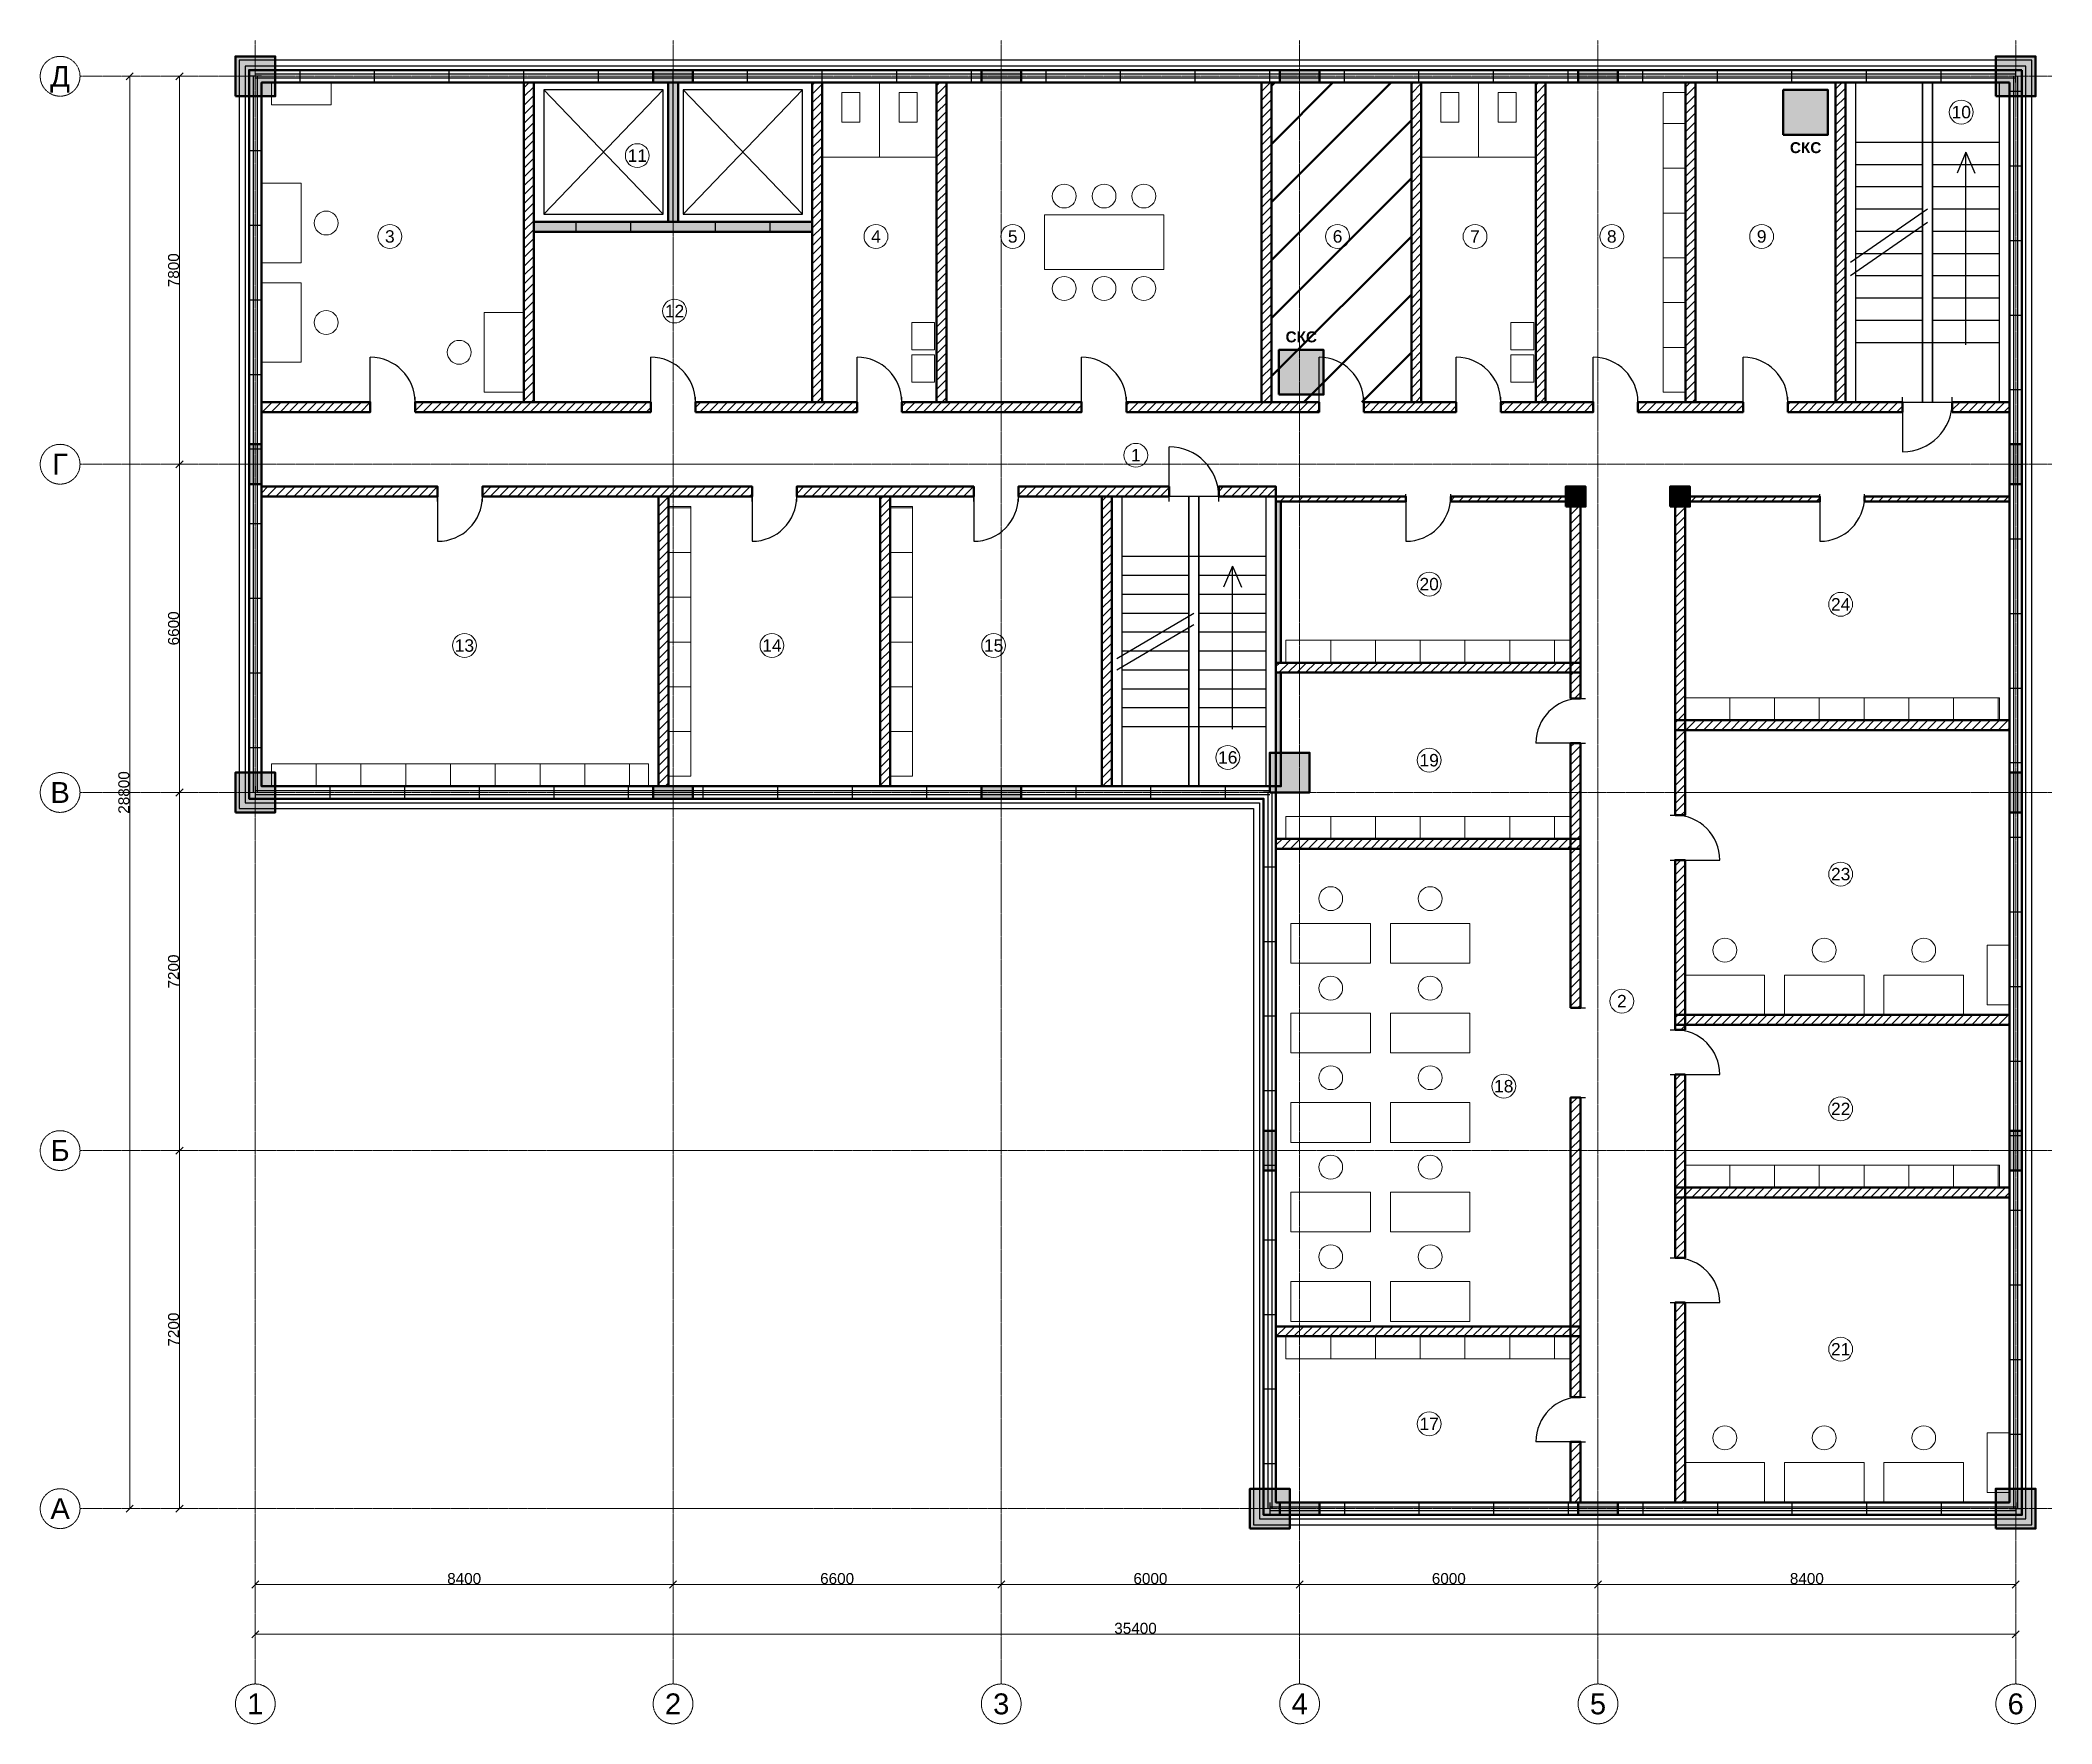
# Model space of a CAD drawing. Header units: millimetres. Extents: x -4325 to 36125, y -4325 to 29525.
import ezdxf
from ezdxf.enums import TextEntityAlignment as Align

# ---------------------------------------------------------------- set-up
doc = ezdxf.new("R2010")
doc.units = ezdxf.units.MM
doc.linetypes.add('CENTER2', pattern=[2.541, 1.587, -0.318, 0.318, -0.318])
for name, color, linetype, lineweight in [('A-ANNO-ROOM', 7, 'CONTINUOUS', 18), ('A-DIMS', 8, 'CONTINUOUS', 13), ('A-DOOR', 3, 'CONTINUOUS', 25), ('A-ELEV', 7, 'CONTINUOUS', 25), ('A-FACADE-PANEL', 8, 'CONTINUOUS', 25), ('A-FURN', 8, 'CONTINUOUS', 18), ('A-GLAZ-RIBBON', 5, 'CONTINUOUS', 25), ('A-GRID', 8, 'CENTER2', 13), ('A-HATCH', 9, 'CONTINUOUS', 9), ('A-OUTLINE', 7, 'CONTINUOUS', 50), ('A-SANI', 8, 'CONTINUOUS', 18), ('A-STAIR', 7, 'CONTINUOUS', 25), ('A-WALL-BLOCK', 9, 'CONTINUOUS', 50), ('A-WALL-RC', 7, 'CONTINUOUS', 50), ('E-SCS-RISER', 1, 'CONTINUOUS', 50), ('E-SERVER-ROOM', 1, 'CONTINUOUS', 50)]:
    doc.layers.add(name, color=color, linetype=linetype, lineweight=lineweight)
doc.styles.add('Arial-Bold', font='arialbd.ttf')
doc.styles.get("Standard").update_dxf_attribs({"font": 'arial.ttf'})

msp = doc.modelspace()

# ---------------------------------------------------------------- hatches: boundary and pattern name
at = {"layer": 'A-HATCH'}
h = msp.add_hatch(dxfattribs=at)
h.set_pattern_fill('ANSI31', scale=40)
h.paths.add_polyline_path([(5401, 22250), (5601, 22250), (5601, 28675), (5601, 28675), (5401, 28675), (5401, 28675)])
h = msp.add_hatch(dxfattribs=at)
h.set_pattern_fill('ANSI31', scale=40)
h.paths.add_polyline_path([(11201, 22250), (11401, 22250), (11401, 28675), (11401, 28675), (11201, 28675), (11201, 28675)])
h = msp.add_hatch(dxfattribs=at)
h.set_pattern_fill('ANSI31', scale=40)
h.paths.add_polyline_path([(13701, 22250), (13901, 22250), (13901, 28675), (13901, 28675), (13701, 28675), (13701, 28675)])
h = msp.add_hatch(dxfattribs=at)
h.set_pattern_fill('ANSI31', scale=40)
h.paths.add_polyline_path([(20233, 22250), (20433, 22250), (20433, 28675), (20433, 28675), (20233, 28675), (20233, 28675)])
h = msp.add_hatch(dxfattribs=at)
h.set_pattern_fill('ANSI31', scale=40)
h.paths.add_polyline_path([(23247, 22250), (23447, 22250), (23447, 28675), (23447, 28675), (23247, 28675), (23247, 28675)])
h = msp.add_hatch(dxfattribs=at)
h.set_pattern_fill('ANSI31', scale=40)
h.paths.add_polyline_path([(25747, 22250), (25947, 22250), (25947, 28675), (25947, 28675), (25747, 28675), (25747, 28675)])
h = msp.add_hatch(dxfattribs=at)
h.set_pattern_fill('ANSI31', scale=40)
h.paths.add_polyline_path([(28761, 22250), (28961, 22250), (28961, 28675), (28961, 28675), (28761, 28675), (28761, 28675)])
h = msp.add_hatch(dxfattribs=at)
h.set_pattern_fill('ANSI31', scale=40)
h.paths.add_polyline_path([(31775, 22250), (31975, 22250), (31975, 28675), (31975, 28675), (31775, 28675), (31775, 28675)])
h = msp.add_hatch(dxfattribs=at)
h.set_pattern_fill('ANSI31', scale=40)
h.paths.add_polyline_path([(125, 22050), (125, 22050), (2313, 22050), (2313, 22250), (125, 22250), (125, 22250)])
h = msp.add_hatch(dxfattribs=at)
h.set_pattern_fill('ANSI31', scale=40)
h.paths.add_polyline_path([(3213, 22050), (7951, 22050), (7951, 22250), (3213, 22250)])
h = msp.add_hatch(dxfattribs=at)
h.set_pattern_fill('ANSI31', scale=40)
h.paths.add_polyline_path([(8851, 22050), (12101, 22050), (12101, 22250), (8851, 22250)])
h = msp.add_hatch(dxfattribs=at)
h.set_pattern_fill('ANSI31', scale=40)
h.paths.add_polyline_path([(13001, 22050), (16617, 22050), (16617, 22250), (13001, 22250)])
h = msp.add_hatch(dxfattribs=at)
h.set_pattern_fill('ANSI31', scale=40)
h.paths.add_polyline_path([(17517, 22050), (21390, 22050), (21390, 22250), (17517, 22250)])
h = msp.add_hatch(dxfattribs=at)
h.set_pattern_fill('ANSI31', scale=40)
h.paths.add_polyline_path([(22290, 22050), (24147, 22050), (24147, 22250), (22290, 22250)])
h = msp.add_hatch(dxfattribs=at)
h.set_pattern_fill('ANSI31', scale=40)
h.paths.add_polyline_path([(25047, 22050), (26904, 22050), (26904, 22250), (25047, 22250)])
h = msp.add_hatch(dxfattribs=at)
h.set_pattern_fill('ANSI31', scale=40)
h.paths.add_polyline_path([(27804, 22050), (29918, 22050), (29918, 22250), (27804, 22250)])
h = msp.add_hatch(dxfattribs=at)
h.set_pattern_fill('ANSI31', scale=40)
h.paths.add_polyline_path([(30818, 22050), (33125, 22050), (33125, 22250), (30818, 22250)])
h = msp.add_hatch(dxfattribs=at)
h.set_pattern_fill('ANSI31', scale=40)
h.paths.add_polyline_path([(34125, 22050), (35275, 22050), (35275, 22050), (35275, 22250), (35275, 22250), (34125, 22250)])
h = msp.add_hatch(dxfattribs=at)
h.set_pattern_fill('ANSI31', scale=40)
h.paths.add_polyline_path([(125, 20350), (125, 20350), (3667, 20350), (3667, 20550), (125, 20550), (125, 20550)])
h = msp.add_hatch(dxfattribs=at)
h.set_pattern_fill('ANSI31', scale=40)
h.paths.add_polyline_path([(4567, 20350), (9988, 20350), (9988, 20550), (4567, 20550)])
h = msp.add_hatch(dxfattribs=at)
h.set_pattern_fill('ANSI31', scale=40)
h.paths.add_polyline_path([(8109, 14525), (8309, 14525), (8309, 14525), (8309, 20350), (8109, 20350), (8109, 14525)])
h = msp.add_hatch(dxfattribs=at)
h.set_pattern_fill('ANSI31', scale=40)
h.paths.add_polyline_path([(10888, 20350), (14446, 20350), (14446, 20550), (10888, 20550)])
h = msp.add_hatch(dxfattribs=at)
h.set_pattern_fill('ANSI31', scale=40)
h.paths.add_polyline_path([(12567, 14525), (12767, 14525), (12767, 14525), (12767, 20350), (12567, 20350), (12567, 14525)])
h = msp.add_hatch(dxfattribs=at)
h.set_pattern_fill('ANSI31', scale=40)
h.paths.add_polyline_path([(15346, 20350), (18375, 20350), (18375, 20550), (15346, 20550)])
h = msp.add_hatch(dxfattribs=at)
h.set_pattern_fill('ANSI31', scale=40)
h.paths.add_polyline_path([(17025, 14525), (17225, 14525), (17225, 14525), (17225, 20350), (17025, 20350), (17025, 14525)])
h = msp.add_hatch(dxfattribs=at)
h.set_pattern_fill('ANSI31', scale=40)
h.paths.add_polyline_path([(19375, 20350), (20525, 20350), (20525, 20550), (19375, 20550)])
h = msp.add_hatch(dxfattribs=at)
h.set_pattern_fill('ANSI31', scale=40)
h.paths.add_polyline_path([(20525, 20250), (23138, 20250), (23138, 20350), (20525, 20350)])
h = msp.add_hatch(dxfattribs=at)
h.set_pattern_fill('ANSI31', scale=40)
h.paths.add_polyline_path([(24038, 20250), (26450, 20250), (26450, 20350), (24038, 20350)])
h = msp.add_hatch(dxfattribs=at)
h.set_pattern_fill('ANSI31', scale=40)
h.paths.add_polyline_path([(26450, 16290), (26650, 16290), (26650, 20350), (26450, 20350)])
h = msp.add_hatch(dxfattribs=at)
h.set_pattern_fill('ANSI31', scale=40)
h.paths.add_polyline_path([(28550, 13941), (28750, 13941), (28750, 20350), (28550, 20350)])
h = msp.add_hatch(dxfattribs=at)
h.set_pattern_fill('ANSI31', scale=40)
h.paths.add_polyline_path([(28750, 20250), (31462, 20250), (31462, 20350), (28750, 20350)])
h = msp.add_hatch(dxfattribs=at)
h.set_pattern_fill('ANSI31', scale=40)
h.paths.add_polyline_path([(32362, 20250), (35275, 20250), (35275, 20250), (35275, 20350), (35275, 20350), (32362, 20350)])
h = msp.add_hatch(dxfattribs=at)
h.set_pattern_fill('ANSI31', scale=40)
h.paths.add_polyline_path([(20525, 16810), (26650, 16810), (26650, 17010), (20525, 17010)])
h = msp.add_hatch(dxfattribs=at)
h.set_pattern_fill('ANSI31', scale=40)
h.paths.add_polyline_path([(28550, 15653), (35275, 15653), (35275, 15653), (35275, 15853), (35275, 15853), (28550, 15853)])
h = msp.add_hatch(dxfattribs=at)
h.set_pattern_fill('ANSI31', scale=40)
h.paths.add_polyline_path([(26450, 10067), (26650, 10067), (26650, 15390), (26450, 15390)])
h = msp.add_hatch(dxfattribs=at)
h.set_pattern_fill('ANSI31', scale=40)
h.paths.add_polyline_path([(20525, 13269), (20525, 13269), (26650, 13269), (26650, 13469), (20525, 13469), (20525, 13469)])
h = msp.add_hatch(dxfattribs=at)
h.set_pattern_fill('ANSI31', scale=40)
h.paths.add_polyline_path([(28550, 9629), (28750, 9629), (28750, 13041), (28550, 13041)])
h = msp.add_hatch(dxfattribs=at)
h.set_pattern_fill('ANSI31', scale=40)
h.paths.add_polyline_path([(28550, 9729), (35275, 9729), (35275, 9729), (35275, 9929), (35275, 9929), (28550, 9929)])
h = msp.add_hatch(dxfattribs=at)
h.set_pattern_fill('ANSI31', scale=40)
h.paths.add_polyline_path([(28550, 5042), (28750, 5042), (28750, 8729), (28550, 8729)])
h = msp.add_hatch(dxfattribs=at)
h.set_pattern_fill('ANSI31', scale=40)
h.paths.add_polyline_path([(26450, 2245), (26650, 2245), (26650, 8267), (26450, 8267)])
h = msp.add_hatch(dxfattribs=at)
h.set_pattern_fill('ANSI31', scale=40)
h.paths.add_polyline_path([(28550, 6258), (35275, 6258), (35275, 6258), (35275, 6458), (35275, 6458), (28550, 6458)])
h = msp.add_hatch(dxfattribs=at)
h.set_pattern_fill('ANSI31', scale=40)
h.paths.add_polyline_path([(28550, 125), (28750, 125), (28750, 125), (28750, 4142), (28550, 4142), (28550, 125)])
h = msp.add_hatch(dxfattribs=at)
h.set_pattern_fill('ANSI31', scale=40)
h.paths.add_polyline_path([(20525, 3465), (20525, 3465), (26650, 3465), (26650, 3665), (20525, 3665), (20525, 3665)])
h = msp.add_hatch(dxfattribs=at)
h.set_pattern_fill('ANSI31', scale=40)
h.paths.add_polyline_path([(26450, 125), (26650, 125), (26650, 125), (26650, 1345), (26450, 1345), (26450, 125)])
at = {"layer": 'A-WALL-RC'}
h = msp.add_hatch(color=7, dxfattribs=at)
h.dxf.hatch_style = 1
h.paths.add_polyline_path([(-400, 28400), (400, 28400), (400, 29200), (-400, 29200)])
h = msp.add_hatch(color=7, dxfattribs=at)
h.dxf.hatch_style = 1
h.paths.add_polyline_path([(35000, 28400), (35800, 28400), (35800, 29200), (35000, 29200)])
h = msp.add_hatch(color=7, dxfattribs=at)
h.dxf.hatch_style = 1
h.paths.add_polyline_path([(8000, 28675), (8800, 28675), (8800, 28925), (8000, 28925)])
h = msp.add_hatch(color=7, dxfattribs=at)
h.dxf.hatch_style = 1
h.paths.add_polyline_path([(14600, 28675), (15400, 28675), (15400, 28925), (14600, 28925)])
h = msp.add_hatch(color=7, dxfattribs=at)
h.dxf.hatch_style = 1
h.paths.add_polyline_path([(20600, 28675), (21400, 28675), (21400, 28925), (20600, 28925)])
h = msp.add_hatch(color=7, dxfattribs=at)
h.dxf.hatch_style = 1
h.paths.add_polyline_path([(26600, 28675), (27400, 28675), (27400, 28925), (26600, 28925)])
h = msp.add_hatch(color=7, dxfattribs=at)
h.dxf.hatch_style = 1
h.paths.add_polyline_path([(8301, 25875), (8501, 25875), (8501, 28675), (8501, 28675), (8301, 28675), (8301, 28675)])
h = msp.add_hatch(color=7, dxfattribs=at)
h.dxf.hatch_style = 1
h.paths.add_polyline_path([(5601, 25675), (11201, 25675), (11201, 25875), (5601, 25875)])
h = msp.add_hatch(color=7, dxfattribs=at)
h.dxf.hatch_style = 1
h.paths.add_polyline_path([(-125, 20600), (125, 20600), (125, 21400), (-125, 21400)])
h = msp.add_hatch(color=7, dxfattribs=at)
h.dxf.hatch_style = 1
h.paths.add_polyline_path([(35275, 20600), (35525, 20600), (35525, 21400), (35275, 21400)])
h = msp.add_hatch(color=7, dxfattribs=at)
h.dxf.hatch_style = 1
h.paths.add_polyline_path([(20525, 17010), (20625, 17010), (20625, 20250), (20525, 20250)])
h = msp.add_hatch(color=7, dxfattribs=at)
h.dxf.hatch_style = 1
h.paths.add_polyline_path([(26350, 20150), (26750, 20150), (26750, 20550), (26350, 20550)])
h = msp.add_hatch(color=7, dxfattribs=at)
h.dxf.hatch_style = 1
h.paths.add_polyline_path([(28450, 20150), (28850, 20150), (28850, 20550), (28450, 20550)])
h = msp.add_hatch(color=7, dxfattribs=at)
h.dxf.hatch_style = 1
h.paths.add_polyline_path([(20525, 14525), (20625, 14525), (20625, 14525), (20625, 16810), (20525, 16810), (20525, 14525)])
h = msp.add_hatch(color=7, dxfattribs=at)
h.dxf.hatch_style = 1
h.paths.add_polyline_path([(20400, 14400), (21200, 14400), (21200, 15200), (20400, 15200)])
h = msp.add_hatch(color=7, dxfattribs=at)
h.dxf.hatch_style = 1
h.paths.add_polyline_path([(-400, 14000), (400, 14000), (400, 14800), (-400, 14800)])
h = msp.add_hatch(color=7, dxfattribs=at)
h.dxf.hatch_style = 1
h.paths.add_polyline_path([(35275, 14000), (35525, 14000), (35525, 14800), (35275, 14800)])
h = msp.add_hatch(color=7, dxfattribs=at)
h.dxf.hatch_style = 1
h.paths.add_polyline_path([(8000, 14275), (8800, 14275), (8800, 14525), (8000, 14525)])
h = msp.add_hatch(color=7, dxfattribs=at)
h.dxf.hatch_style = 1
h.paths.add_polyline_path([(14600, 14275), (15400, 14275), (15400, 14525), (14600, 14525)])
h = msp.add_hatch(color=7, dxfattribs=at)
h.dxf.hatch_style = 1
h.paths.add_polyline_path([(20275, 6800), (20525, 6800), (20525, 7600), (20275, 7600)])
h = msp.add_hatch(color=7, dxfattribs=at)
h.dxf.hatch_style = 1
h.paths.add_polyline_path([(35275, 6800), (35525, 6800), (35525, 7600), (35275, 7600)])
h = msp.add_hatch(color=7, dxfattribs=at)
h.dxf.hatch_style = 1
h.paths.add_polyline_path([(20000, -400), (20800, -400), (20800, 400), (20000, 400)])
h = msp.add_hatch(color=7, dxfattribs=at)
h.dxf.hatch_style = 1
h.paths.add_polyline_path([(20600, -125), (21400, -125), (21400, 125), (20600, 125)])
h = msp.add_hatch(color=7, dxfattribs=at)
h.dxf.hatch_style = 1
h.paths.add_polyline_path([(26600, -125), (27400, -125), (27400, 125), (26600, 125)])
h = msp.add_hatch(color=7, dxfattribs=at)
h.dxf.hatch_style = 1
h.paths.add_polyline_path([(35000, -400), (35800, -400), (35800, 400), (35000, 400)])
at = {"layer": 'E-SCS-RISER'}
h = msp.add_hatch(color=7, dxfattribs=at)
h.dxf.hatch_style = 1
h.paths.add_polyline_path([(30725, 27625), (31625, 27625), (31625, 28525), (30725, 28525)])
h = msp.add_hatch(color=7, dxfattribs=at)
h.dxf.hatch_style = 1
h.paths.add_polyline_path([(20583, 22400), (21483, 22400), (21483, 23300), (20583, 23300)])
at = {"layer": 'E-SERVER-ROOM'}
h = msp.add_hatch(dxfattribs=at)
h.set_pattern_fill('ANSI31', scale=260)
h.paths.add_polyline_path([(20433, 22250), (23247, 22250), (23247, 28675), (20433, 28675)])

# ---------------------------------------------------------------- linework, layer by layer
at = {"layer": 'A-ANNO-ROOM'}
for centre in [(34305, 28080), (7681, 27205), (2705, 25580), (12481, 25580), (15231, 25580), (21763, 25580), (24527, 25580), (27277, 25580), (30291, 25580), (8431, 24080), (17705, 21180), (23605, 18590), (31880, 18183), (4205, 17355), (10389, 17355), (14847, 17355), (19555, 15105), (23605, 15049), (31880, 12759), (27480, 10205), (25105, 8495), (31880, 8038), (31880, 3205), (23605, 1705)]:
    msp.add_circle(centre, 240, dxfattribs=at)
at = {"layer": 'A-DIMS'}
for p, q in [((-2596, 28729), (-2454, 28871)), ((-2525, 0), (-2525, 28800)), ((-1596, 28729), (-1454, 28871)), ((-1525, 21000), (-1525, 28800)), ((-1596, 20929), (-1454, 21071)), ((-1596, 20929), (-1454, 21071)), ((-1525, 14400), (-1525, 21000)), ((-1596, 14329), (-1454, 14471)), ((-1596, 14329), (-1454, 14471)), ((-1525, 7200), (-1525, 14400)), ((-1596, 7129), (-1454, 7271)), ((-1596, 7129), (-1454, 7271)), ((-1525, 0), (-1525, 7200)), ((-2596, -71), (-2454, 71)), ((-1596, -71), (-1454, 71)), ((-71, -1596), (71, -1454)), ((0, -1525), (8400, -1525)), ((8329, -1596), (8471, -1454)), ((8329, -1596), (8471, -1454)), ((8400, -1525), (15000, -1525)), ((14929, -1596), (15071, -1454)), ((14929, -1596), (15071, -1454)), ((15000, -1525), (21000, -1525)), ((20929, -1596), (21071, -1454)), ((20929, -1596), (21071, -1454)), ((21000, -1525), (27000, -1525)), ((26929, -1596), (27071, -1454)), ((26929, -1596), (27071, -1454)), ((27000, -1525), (35400, -1525)), ((35329, -1596), (35471, -1454)), ((-71, -2596), (71, -2454)), ((0, -2525), (35400, -2525)), ((35329, -2596), (35471, -2454))]:
    msp.add_line(p, q, dxfattribs=at)
at = {"layer": 'A-DOOR'}
for p, q in [((6451, 25675), (6451, 25875)), ((7551, 25675), (7551, 25875)), ((9251, 25675), (9251, 25875)), ((10351, 25675), (10351, 25875)), ((2313, 22250), (2313, 23150)), ((7951, 22250), (7951, 23150)), ((12101, 22250), (12101, 23150)), ((16617, 22250), (16617, 23150)), ((21390, 22250), (21390, 23150)), ((24147, 22250), (24147, 23150)), ((26904, 22250), (26904, 23150)), ((29918, 22250), (29918, 23150)), ((2313, 22150), (2313, 22350)), ((3213, 22150), (3213, 22350)), ((7951, 22150), (7951, 22350)), ((8851, 22150), (8851, 22350)), ((12101, 22150), (12101, 22350)), ((13001, 22150), (13001, 22350)), ((16617, 22150), (16617, 22350)), ((17517, 22150), (17517, 22350)), ((21390, 22150), (21390, 22350)), ((22290, 22150), (22290, 22350)), ((24147, 22150), (24147, 22350)), ((25047, 22150), (25047, 22350)), ((26904, 22150), (26904, 22350)), ((27804, 22150), (27804, 22350)), ((29918, 22150), (29918, 22350)), ((30818, 22150), (30818, 22350)), ((33125, 22150), (33125, 22350)), ((33125, 22250), (33125, 21250)), ((34125, 22150), (34125, 22350)), ((18375, 20350), (18375, 21350)), ((3667, 20250), (3667, 20450)), ((3667, 20350), (3667, 19450)), ((4567, 20250), (4567, 20450)), ((9988, 20250), (9988, 20450)), ((9988, 20350), (9988, 19450)), ((10888, 20250), (10888, 20450)), ((14446, 20250), (14446, 20450)), ((14446, 20350), (14446, 19450)), ((15346, 20250), (15346, 20450)), ((18375, 20250), (18375, 20450)), ((19375, 20250), (19375, 20450)), ((23138, 20300), (23138, 20400)), ((23138, 20350), (23138, 19450)), ((24038, 20300), (24038, 20400)), ((31462, 20300), (31462, 20400)), ((31462, 20350), (31462, 19450)), ((32362, 20300), (32362, 20400)), ((26550, 16290), (26750, 16290)), ((26650, 15390), (25750, 15390)), ((26550, 15390), (26750, 15390)), ((28450, 13941), (28650, 13941)), ((28450, 13041), (28650, 13041)), ((28550, 13041), (29450, 13041)), ((26550, 10067), (26750, 10067)), ((28450, 9629), (28650, 9629)), ((28450, 8729), (28650, 8729)), ((28550, 8729), (29450, 8729)), ((26550, 8267), (26750, 8267)), ((28450, 5042), (28650, 5042)), ((28450, 4142), (28650, 4142)), ((28550, 4142), (29450, 4142)), ((26550, 2245), (26750, 2245)), ((26650, 1345), (25750, 1345)), ((26550, 1345), (26750, 1345))]:
    msp.add_line(p, q, dxfattribs=at)
for centre, radius, start, end in [((2313, 22250), 900, 0, 90), ((7951, 22250), 900, 0, 90), ((12101, 22250), 900, 0, 90), ((16617, 22250), 900, 0, 90), ((21390, 22250), 900, 0, 90), ((24147, 22250), 900, 0, 90), ((26904, 22250), 900, 0, 90), ((29918, 22250), 900, 0, 90), ((33125, 22250), 1000, -90, 0), ((18375, 20350), 1000, 0, 90), ((3667, 20350), 900, -90, 0), ((9988, 20350), 900, -90, 0), ((14446, 20350), 900, -90, 0), ((23138, 20350), 900, -90, 0), ((31462, 20350), 900, -90, 0), ((26650, 15390), 900, 90, 180), ((28550, 13041), 900, 0, 90), ((28550, 8729), 900, 0, 90), ((28550, 4142), 900, 0, 90), ((26650, 1345), 900, 90, 180)]:
    msp.add_arc(centre, radius, start, end, dxfattribs=at)
at = {"layer": 'A-ELEV'}
for p, q in [((5801, 26025), (8201, 28525)), ((5801, 28525), (8201, 26025)), ((8401, 25875), (8401, 28675)), ((8601, 26025), (11001, 28525)), ((8601, 28525), (11001, 26025))]:
    msp.add_line(p, q, dxfattribs=at)
for points in [[(5801, 26025), (8201, 26025), (8201, 28525), (5801, 28525)], [(8601, 26025), (11001, 26025), (11001, 28525), (8601, 28525)]]:
    msp.add_lwpolyline(points, close=True, dxfattribs=at)
at = {"layer": 'A-FACADE-PANEL'}
for points in [[(35725, 29125), (-325, 29125), (-325, 14075), (20075, 14075), (20075, -325), (35725, -325)], [(35605, 29005), (-205, 29005), (-205, 14195), (20195, 14195), (20195, -205), (35605, -205)]]:
    msp.add_lwpolyline(points, close=True, dxfattribs=at)
at = {"layer": 'A-FURN'}
for p, q in [((28311, 27850), (28761, 27850)), ((28311, 26950), (28761, 26950)), ((28311, 26050), (28761, 26050)), ((28311, 25150), (28761, 25150)), ((28311, 24250), (28761, 24250)), ((28311, 23350), (28761, 23350)), ((8309, 20125), (8759, 20125)), ((12767, 20125), (13217, 20125)), ((8309, 19225), (8759, 19225)), ((12767, 19225), (13217, 19225)), ((8309, 18325), (8759, 18325)), ((12767, 18325), (13217, 18325)), ((8309, 17425), (8759, 17425)), ((12767, 17425), (13217, 17425)), ((21625, 17010), (21625, 17460)), ((22525, 17010), (22525, 17460)), ((23425, 17010), (23425, 17460)), ((24325, 17010), (24325, 17460)), ((25225, 17010), (25225, 17460)), ((26125, 17010), (26125, 17460)), ((8309, 16525), (8759, 16525)), ((12767, 16525), (13217, 16525)), ((29650, 15853), (29650, 16303)), ((30550, 15853), (30550, 16303)), ((31450, 15853), (31450, 16303)), ((32350, 15853), (32350, 16303)), ((33250, 15853), (33250, 16303)), ((34150, 15853), (34150, 16303)), ((35050, 15853), (35050, 16303)), ((8309, 15625), (8759, 15625)), ((12767, 15625), (13217, 15625)), ((1225, 14525), (1225, 14975)), ((2125, 14525), (2125, 14975)), ((3025, 14525), (3025, 14975)), ((3925, 14525), (3925, 14975)), ((4825, 14525), (4825, 14975)), ((5725, 14525), (5725, 14975)), ((6625, 14525), (6625, 14975)), ((7525, 14525), (7525, 14975)), ((21625, 13469), (21625, 13919)), ((22525, 13469), (22525, 13919)), ((23425, 13469), (23425, 13919)), ((24325, 13469), (24325, 13919)), ((25225, 13469), (25225, 13919)), ((26125, 13469), (26125, 13919)), ((29650, 6458), (29650, 6908)), ((30550, 6458), (30550, 6908)), ((31450, 6458), (31450, 6908)), ((32350, 6458), (32350, 6908)), ((33250, 6458), (33250, 6908)), ((34150, 6458), (34150, 6908)), ((35050, 6458), (35050, 6908)), ((21625, 3015), (21625, 3465)), ((22525, 3015), (22525, 3465)), ((23425, 3015), (23425, 3465)), ((24325, 3015), (24325, 3465)), ((25225, 3015), (25225, 3465)), ((26125, 3015), (26125, 3465))]:
    msp.add_line(p, q, dxfattribs=at)
for points in [[(325, 28225), (1525, 28225), (1525, 28675), (325, 28675)], [(28311, 22450), (28761, 22450), (28761, 28475), (28311, 28475)], [(125, 25050), (925, 25050), (925, 26650), (125, 26650)], [(15867, 24912), (18267, 24912), (18267, 26012), (15867, 26012)], [(125, 23050), (925, 23050), (925, 24650), (125, 24650)], [(4601, 22450), (5401, 22450), (5401, 24050), (4601, 24050)], [(8309, 14725), (8759, 14725), (8759, 20150), (8309, 20150)], [(12767, 14725), (13217, 14725), (13217, 20150), (12767, 20150)], [(20725, 17010), (26450, 17010), (26450, 17460), (20725, 17460)], [(28750, 15853), (35075, 15853), (35075, 16303), (28750, 16303)], [(325, 14525), (7909, 14525), (7909, 14975), (325, 14975)], [(20725, 13469), (26450, 13469), (26450, 13919), (20725, 13919)], [(20825, 10965), (22425, 10965), (22425, 11765), (20825, 11765)], [(22825, 10965), (24425, 10965), (24425, 11765), (22825, 11765)], [(34825, 10129), (35275, 10129), (35275, 11329), (34825, 11329)], [(28750, 9929), (30350, 9929), (30350, 10729), (28750, 10729)], [(30750, 9929), (32350, 9929), (32350, 10729), (30750, 10729)], [(32750, 9929), (34350, 9929), (34350, 10729), (32750, 10729)], [(20825, 9165), (22425, 9165), (22425, 9965), (20825, 9965)], [(22825, 9165), (24425, 9165), (24425, 9965), (22825, 9965)], [(20825, 7365), (22425, 7365), (22425, 8165), (20825, 8165)], [(22825, 7365), (24425, 7365), (24425, 8165), (22825, 8165)], [(28750, 6458), (35075, 6458), (35075, 6908), (28750, 6908)], [(20825, 5565), (22425, 5565), (22425, 6365), (20825, 6365)], [(22825, 5565), (24425, 5565), (24425, 6365), (22825, 6365)], [(20825, 3765), (22425, 3765), (22425, 4565), (20825, 4565)], [(22825, 3765), (24425, 3765), (24425, 4565), (22825, 4565)], [(20725, 3015), (26450, 3015), (26450, 3465), (20725, 3465)], [(34825, 325), (35275, 325), (35275, 1525), (34825, 1525)], [(28750, 125), (30350, 125), (30350, 925), (28750, 925)], [(30750, 125), (32350, 125), (32350, 925), (30750, 925)], [(32750, 125), (34350, 125), (34350, 925), (32750, 925)]]:
    msp.add_lwpolyline(points, close=True, dxfattribs=at)
for centre in [(16267, 26392), (17067, 26392), (17867, 26392), (1425, 25850), (16267, 24532), (17067, 24532), (17867, 24532), (1425, 23850), (4101, 23250), (21625, 12265), (23625, 12265), (29550, 11229), (31550, 11229), (33550, 11229), (21625, 10465), (23625, 10465), (21625, 8665), (23625, 8665), (21625, 6865), (23625, 6865), (21625, 5065), (23625, 5065), (29550, 1425), (31550, 1425), (33550, 1425)]:
    msp.add_circle(centre, 240, dxfattribs=at)
at = {"layer": 'A-GLAZ-RIBBON'}
for p, q in [((125, 28800), (-125, 28800)), ((-40, 28800), (-40, 14400)), ((35400, 28840), (0, 28840)), ((35400, 28760), (0, 28760)), ((40, 28800), (40, 14400)), ((900, 28675), (900, 28925)), ((2400, 28675), (2400, 28925)), ((3900, 28675), (3900, 28925)), ((5400, 28675), (5400, 28925)), ((6900, 28675), (6900, 28925)), ((8400, 28675), (8400, 28925)), ((9900, 28675), (9900, 28925)), ((11400, 28675), (11400, 28925)), ((12900, 28675), (12900, 28925)), ((14400, 28675), (14400, 28925)), ((15900, 28675), (15900, 28925)), ((17400, 28675), (17400, 28925)), ((18900, 28675), (18900, 28925)), ((20400, 28675), (20400, 28925)), ((21900, 28675), (21900, 28925)), ((23400, 28675), (23400, 28925)), ((24900, 28675), (24900, 28925)), ((26400, 28675), (26400, 28925)), ((27900, 28675), (27900, 28925)), ((29400, 28675), (29400, 28925)), ((30900, 28675), (30900, 28925)), ((32400, 28675), (32400, 28925)), ((33900, 28675), (33900, 28925)), ((35360, 0), (35360, 28800)), ((35400, 28675), (35400, 28925)), ((35440, 0), (35440, 28800)), ((35275, 28500), (35525, 28500)), ((125, 27300), (-125, 27300)), ((35275, 27000), (35525, 27000)), ((125, 25800), (-125, 25800)), ((35275, 25500), (35525, 25500)), ((125, 24300), (-125, 24300)), ((35275, 24000), (35525, 24000)), ((125, 22800), (-125, 22800)), ((35275, 22500), (35525, 22500)), ((125, 21300), (-125, 21300)), ((35275, 21000), (35525, 21000)), ((125, 19800), (-125, 19800)), ((35275, 19500), (35525, 19500)), ((125, 18300), (-125, 18300)), ((35275, 18000), (35525, 18000)), ((125, 16800), (-125, 16800)), ((35275, 16500), (35525, 16500)), ((125, 15300), (-125, 15300)), ((35275, 15000), (35525, 15000)), ((0, 14525), (0, 14275)), ((0, 14440), (20400, 14440)), ((0, 14360), (20400, 14360)), ((1500, 14525), (1500, 14275)), ((3000, 14525), (3000, 14275)), ((4500, 14525), (4500, 14275)), ((6000, 14525), (6000, 14275)), ((7500, 14525), (7500, 14275)), ((9000, 14525), (9000, 14275)), ((10500, 14525), (10500, 14275)), ((12000, 14525), (12000, 14275)), ((13500, 14525), (13500, 14275)), ((15000, 14525), (15000, 14275)), ((16500, 14525), (16500, 14275)), ((18000, 14525), (18000, 14275)), ((19500, 14525), (19500, 14275)), ((20525, 14400), (20275, 14400)), ((20360, 14400), (20360, 0)), ((20440, 14400), (20440, 0)), ((35275, 13500), (35525, 13500)), ((20525, 12900), (20275, 12900)), ((35275, 12000), (35525, 12000)), ((20525, 11400), (20275, 11400)), ((35275, 10500), (35525, 10500)), ((20525, 9900), (20275, 9900)), ((35275, 9000), (35525, 9000)), ((20525, 8400), (20275, 8400)), ((35275, 7500), (35525, 7500)), ((20525, 6900), (20275, 6900)), ((35275, 6000), (35525, 6000)), ((20525, 5400), (20275, 5400)), ((35275, 4500), (35525, 4500)), ((20525, 3900), (20275, 3900)), ((35275, 3000), (35525, 3000)), ((20525, 2400), (20275, 2400)), ((35275, 1500), (35525, 1500)), ((20525, 900), (20275, 900)), ((20400, 125), (20400, -125)), ((20400, 40), (35400, 40)), ((21900, 125), (21900, -125)), ((23400, 125), (23400, -125)), ((24900, 125), (24900, -125)), ((26400, 125), (26400, -125)), ((27900, 125), (27900, -125)), ((29400, 125), (29400, -125)), ((30900, 125), (30900, -125)), ((32400, 125), (32400, -125)), ((33900, 125), (33900, -125)), ((35275, 0), (35525, 0)), ((35400, 125), (35400, -125)), ((20400, -40), (35400, -40))]:
    msp.add_line(p, q, dxfattribs=at)
at = {"layer": 'A-GRID'}
for p, q in [((0, -3525), (0, 29525)), ((8400, -3525), (8400, 29525)), ((15000, -3525), (15000, 29525)), ((21000, -3525), (21000, 29525)), ((27000, -3525), (27000, 29525)), ((35400, -3525), (35400, 29525)), ((-3525, 28800), (36125, 28800)), ((-3525, 21000), (36125, 21000)), ((-3525, 14400), (36125, 14400)), ((-3525, 7200), (36125, 7200)), ((-3525, 0), (36125, 0))]:
    msp.add_line(p, q, dxfattribs=at)
for centre in [(-3925, 28800), (-3925, 21000), (-3925, 14400), (-3925, 7200), (-3925, 0), (0, -3925), (8400, -3925), (15000, -3925), (21000, -3925), (27000, -3925), (35400, -3925)]:
    msp.add_circle(centre, 400, dxfattribs=at)
at = {"layer": 'A-OUTLINE'}
for points in [[(35525, 28925), (-125, 28925), (-125, 14275), (20275, 14275), (20275, -125), (35525, -125)], [(35275, 28675), (125, 28675), (125, 14525), (20525, 14525), (20525, 125), (35275, 125)]]:
    msp.add_lwpolyline(points, close=True, dxfattribs=at)
at = {"layer": 'A-SANI'}
for points in [[(11401, 27175), (12551, 27175), (12551, 28675), (11401, 28675)], [(11796, 27875), (12156, 27875), (12156, 28475), (11796, 28475)], [(12551, 27175), (13701, 27175), (13701, 28675), (12551, 28675)], [(12946, 27875), (13306, 27875), (13306, 28475), (12946, 28475)], [(23447, 27175), (24597, 27175), (24597, 28675), (23447, 28675)], [(23842, 27875), (24202, 27875), (24202, 28475), (23842, 28475)], [(24597, 27175), (25747, 27175), (25747, 28675), (24597, 28675)], [(24992, 27875), (25352, 27875), (25352, 28475), (24992, 28475)], [(13201, 23300), (13661, 23300), (13661, 23850), (13201, 23850)], [(25247, 23300), (25707, 23300), (25707, 23850), (25247, 23850)], [(13201, 22650), (13661, 22650), (13661, 23200), (13201, 23200)], [(25247, 22650), (25707, 22650), (25707, 23200), (25247, 23200)]]:
    msp.add_lwpolyline(points, close=True, dxfattribs=at)
at = {"layer": 'A-STAIR'}
for p, q in [((32175, 27475), (33525, 27475)), ((32175, 27475), (35075, 27475)), ((33725, 27475), (35075, 27475)), ((34400, 27275), (34220, 26855)), ((34400, 23400), (34400, 27275)), ((34400, 27275), (34580, 26855)), ((32175, 27028), (33525, 27028)), ((33725, 27028), (35075, 27028)), ((32175, 26581), (33525, 26581)), ((33725, 26581), (35075, 26581)), ((32075, 25060), (33625, 26133)), ((32175, 26133), (33525, 26133)), ((33725, 26133), (35075, 26133)), ((32075, 24792), (33625, 25865)), ((32175, 25686), (33525, 25686)), ((33725, 25686), (35075, 25686)), ((32175, 25239), (33525, 25239)), ((33725, 25239), (35075, 25239)), ((32175, 24792), (33525, 24792)), ((33725, 24792), (35075, 24792)), ((32175, 24344), (33525, 24344)), ((33725, 24344), (35075, 24344)), ((32175, 23897), (33525, 23897)), ((33725, 23897), (35075, 23897)), ((32175, 23450), (35075, 23450)), ((17425, 19150), (18775, 19150)), ((17425, 19150), (20325, 19150)), ((18975, 19150), (20325, 19150)), ((17425, 18769), (18775, 18769)), ((18975, 18769), (20325, 18769)), ((19650, 18950), (19470, 18530)), ((19650, 15675), (19650, 18950)), ((19650, 18950), (19830, 18530)), ((17425, 18389), (18775, 18389)), ((18975, 18389), (20325, 18389)), ((17325, 17095), (18875, 18008)), ((17425, 18008), (18775, 18008)), ((18975, 18008), (20325, 18008)), ((17325, 16867), (18875, 17780)), ((17425, 17628), (18775, 17628)), ((18975, 17628), (20325, 17628)), ((17425, 17247), (18775, 17247)), ((18975, 17247), (20325, 17247)), ((17425, 16867), (18775, 16867)), ((18975, 16867), (20325, 16867)), ((17425, 16486), (18775, 16486)), ((18975, 16486), (20325, 16486)), ((17425, 16106), (18775, 16106)), ((18975, 16106), (20325, 16106)), ((17425, 15725), (20325, 15725))]:
    msp.add_line(p, q, dxfattribs=at)
for points in [[(32175, 22250), (33525, 22250), (33525, 28675), (32175, 28675)], [(33525, 22250), (33725, 22250), (33725, 28675), (33525, 28675)], [(33725, 22250), (35075, 22250), (35075, 28675), (33725, 28675)], [(17425, 14525), (18775, 14525), (18775, 20350), (17425, 20350)], [(18775, 14525), (18975, 14525), (18975, 20350), (18775, 20350)], [(18975, 14525), (20325, 14525), (20325, 20350), (18975, 20350)]]:
    msp.add_lwpolyline(points, close=True, dxfattribs=at)
at = {"layer": 'A-WALL-BLOCK'}
for points in [[(5401, 22250), (5601, 22250), (5601, 28675), (5601, 28675), (5401, 28675), (5401, 28675)], [(11201, 22250), (11401, 22250), (11401, 28675), (11401, 28675), (11201, 28675), (11201, 28675)], [(13701, 22250), (13901, 22250), (13901, 28675), (13901, 28675), (13701, 28675), (13701, 28675)], [(20233, 22250), (20433, 22250), (20433, 28675), (20433, 28675), (20233, 28675), (20233, 28675)], [(23247, 22250), (23447, 22250), (23447, 28675), (23447, 28675), (23247, 28675), (23247, 28675)], [(25747, 22250), (25947, 22250), (25947, 28675), (25947, 28675), (25747, 28675), (25747, 28675)], [(28761, 22250), (28961, 22250), (28961, 28675), (28961, 28675), (28761, 28675), (28761, 28675)], [(31775, 22250), (31975, 22250), (31975, 28675), (31975, 28675), (31775, 28675), (31775, 28675)], [(125, 22050), (125, 22050), (2313, 22050), (2313, 22250), (125, 22250), (125, 22250)], [(3213, 22050), (7951, 22050), (7951, 22250), (3213, 22250)], [(8851, 22050), (12101, 22050), (12101, 22250), (8851, 22250)], [(13001, 22050), (16617, 22050), (16617, 22250), (13001, 22250)], [(17517, 22050), (21390, 22050), (21390, 22250), (17517, 22250)], [(22290, 22050), (24147, 22050), (24147, 22250), (22290, 22250)], [(25047, 22050), (26904, 22050), (26904, 22250), (25047, 22250)], [(27804, 22050), (29918, 22050), (29918, 22250), (27804, 22250)], [(30818, 22050), (33125, 22050), (33125, 22250), (30818, 22250)], [(34125, 22050), (35275, 22050), (35275, 22050), (35275, 22250), (35275, 22250), (34125, 22250)], [(125, 20350), (125, 20350), (3667, 20350), (3667, 20550), (125, 20550), (125, 20550)], [(4567, 20350), (9988, 20350), (9988, 20550), (4567, 20550)], [(8109, 14525), (8309, 14525), (8309, 14525), (8309, 20350), (8109, 20350), (8109, 14525)], [(10888, 20350), (14446, 20350), (14446, 20550), (10888, 20550)], [(12567, 14525), (12767, 14525), (12767, 14525), (12767, 20350), (12567, 20350), (12567, 14525)], [(15346, 20350), (18375, 20350), (18375, 20550), (15346, 20550)], [(17025, 14525), (17225, 14525), (17225, 14525), (17225, 20350), (17025, 20350), (17025, 14525)], [(19375, 20350), (20525, 20350), (20525, 20550), (19375, 20550)], [(20525, 20250), (23138, 20250), (23138, 20350), (20525, 20350)], [(24038, 20250), (26450, 20250), (26450, 20350), (24038, 20350)], [(26450, 16290), (26650, 16290), (26650, 20350), (26450, 20350)], [(28550, 13941), (28750, 13941), (28750, 20350), (28550, 20350)], [(28750, 20250), (31462, 20250), (31462, 20350), (28750, 20350)], [(32362, 20250), (35275, 20250), (35275, 20250), (35275, 20350), (35275, 20350), (32362, 20350)], [(20525, 16810), (26650, 16810), (26650, 17010), (20525, 17010)], [(28550, 15653), (35275, 15653), (35275, 15653), (35275, 15853), (35275, 15853), (28550, 15853)], [(26450, 10067), (26650, 10067), (26650, 15390), (26450, 15390)], [(20525, 13269), (20525, 13269), (26650, 13269), (26650, 13469), (20525, 13469), (20525, 13469)], [(28550, 9629), (28750, 9629), (28750, 13041), (28550, 13041)], [(28550, 9729), (35275, 9729), (35275, 9729), (35275, 9929), (35275, 9929), (28550, 9929)], [(28550, 5042), (28750, 5042), (28750, 8729), (28550, 8729)], [(26450, 2245), (26650, 2245), (26650, 8267), (26450, 8267)], [(28550, 6258), (35275, 6258), (35275, 6258), (35275, 6458), (35275, 6458), (28550, 6458)], [(28550, 125), (28750, 125), (28750, 125), (28750, 4142), (28550, 4142), (28550, 125)], [(20525, 3465), (20525, 3465), (26650, 3465), (26650, 3665), (20525, 3665), (20525, 3665)], [(26450, 125), (26650, 125), (26650, 125), (26650, 1345), (26450, 1345), (26450, 125)]]:
    msp.add_lwpolyline(points, close=True, dxfattribs=at)
at = {"layer": 'A-WALL-RC'}
for points in [[(-400, 28400), (400, 28400), (400, 29200), (-400, 29200)], [(35000, 28400), (35800, 28400), (35800, 29200), (35000, 29200)], [(8000, 28675), (8800, 28675), (8800, 28925), (8000, 28925)], [(14600, 28675), (15400, 28675), (15400, 28925), (14600, 28925)], [(20600, 28675), (21400, 28675), (21400, 28925), (20600, 28925)], [(26600, 28675), (27400, 28675), (27400, 28925), (26600, 28925)], [(8301, 25875), (8501, 25875), (8501, 28675), (8501, 28675), (8301, 28675), (8301, 28675)], [(5601, 25675), (11201, 25675), (11201, 25875), (5601, 25875)], [(-125, 20600), (125, 20600), (125, 21400), (-125, 21400)], [(35275, 20600), (35525, 20600), (35525, 21400), (35275, 21400)], [(20525, 17010), (20625, 17010), (20625, 20250), (20525, 20250)], [(26350, 20150), (26750, 20150), (26750, 20550), (26350, 20550)], [(28450, 20150), (28850, 20150), (28850, 20550), (28450, 20550)], [(20525, 14525), (20625, 14525), (20625, 14525), (20625, 16810), (20525, 16810), (20525, 14525)], [(20400, 14400), (21200, 14400), (21200, 15200), (20400, 15200)], [(-400, 14000), (400, 14000), (400, 14800), (-400, 14800)], [(35275, 14000), (35525, 14000), (35525, 14800), (35275, 14800)], [(8000, 14275), (8800, 14275), (8800, 14525), (8000, 14525)], [(14600, 14275), (15400, 14275), (15400, 14525), (14600, 14525)], [(20275, 6800), (20525, 6800), (20525, 7600), (20275, 7600)], [(35275, 6800), (35525, 6800), (35525, 7600), (35275, 7600)], [(20000, -400), (20800, -400), (20800, 400), (20000, 400)], [(20600, -125), (21400, -125), (21400, 125), (20600, 125)], [(26600, -125), (27400, -125), (27400, 125), (26600, 125)], [(35000, -400), (35800, -400), (35800, 400), (35000, 400)]]:
    msp.add_lwpolyline(points, close=True, dxfattribs=at)
at = {"layer": 'E-SCS-RISER'}
for points in [[(30725, 27625), (31625, 27625), (31625, 28525), (30725, 28525)], [(20583, 22400), (21483, 22400), (21483, 23300), (20583, 23300)]]:
    msp.add_lwpolyline(points, close=True, dxfattribs=at)

# ---------------------------------------------------------------- texts
at = {"layer": 'A-ANNO-ROOM'}
for s, p in [('10', (34305, 28080)), ('11', (7681, 27205)), ('3', (2705, 25580)), ('4', (12481, 25580)), ('5', (15231, 25580)), ('6', (21763, 25580)), ('7', (24527, 25580)), ('8', (27277, 25580)), ('9', (30291, 25580)), ('12', (8431, 24080)), ('1', (17705, 21180)), ('20', (23605, 18590)), ('24', (31880, 18183)), ('13', (4205, 17355)), ('14', (10389, 17355)), ('15', (14847, 17355)), ('16', (19555, 15105)), ('19', (23605, 15049)), ('23', (31880, 12759)), ('2', (27480, 10205)), ('18', (25105, 8495)), ('22', (31880, 8038)), ('21', (31880, 3205)), ('17', (23605, 1705))]:
    msp.add_text(s, height=250, dxfattribs=at).set_placement(p, align=Align.MIDDLE_CENTER)
at = {"layer": 'A-DIMS'}
for s, p in [('7800', (-1645, 24900)), ('6600', (-1645, 17700)), ('28800', (-2645, 14400)), ('7200', (-1645, 10800)), ('7200', (-1645, 3600))]:
    msp.add_text(s, height=220, rotation=90, dxfattribs=at).set_placement(p, align=Align.MIDDLE_CENTER)
for s, p in [('8400', (4200, -1405)), ('6600', (11700, -1405)), ('6000', (18000, -1405)), ('6000', (24000, -1405)), ('8400', (31200, -1405)), ('35400', (17700, -2405))]:
    msp.add_text(s, height=220, dxfattribs=at).set_placement(p, align=Align.MIDDLE_CENTER)
at = {"layer": 'A-GRID'}
for s, p in [('Д', (-3925, 28800)), ('Г', (-3925, 21000)), ('В', (-3925, 14400)), ('Б', (-3925, 7200)), ('А', (-3925, 0)), ('1', (0, -3925)), ('2', (8400, -3925)), ('3', (15000, -3925)), ('4', (21000, -3925)), ('5', (27000, -3925)), ('6', (35400, -3925))]:
    msp.add_text(s, height=420, dxfattribs=at).set_placement(p, align=Align.MIDDLE_CENTER)
at = {"layer": 'E-SCS-RISER', "style": 'Arial-Bold'}
for p in [(31175, 27365), (21033, 23560)]:
    msp.add_text('СКС', height=220, dxfattribs=at).set_placement(p, align=Align.MIDDLE_CENTER)

doc.saveas('drawing.dxf')
